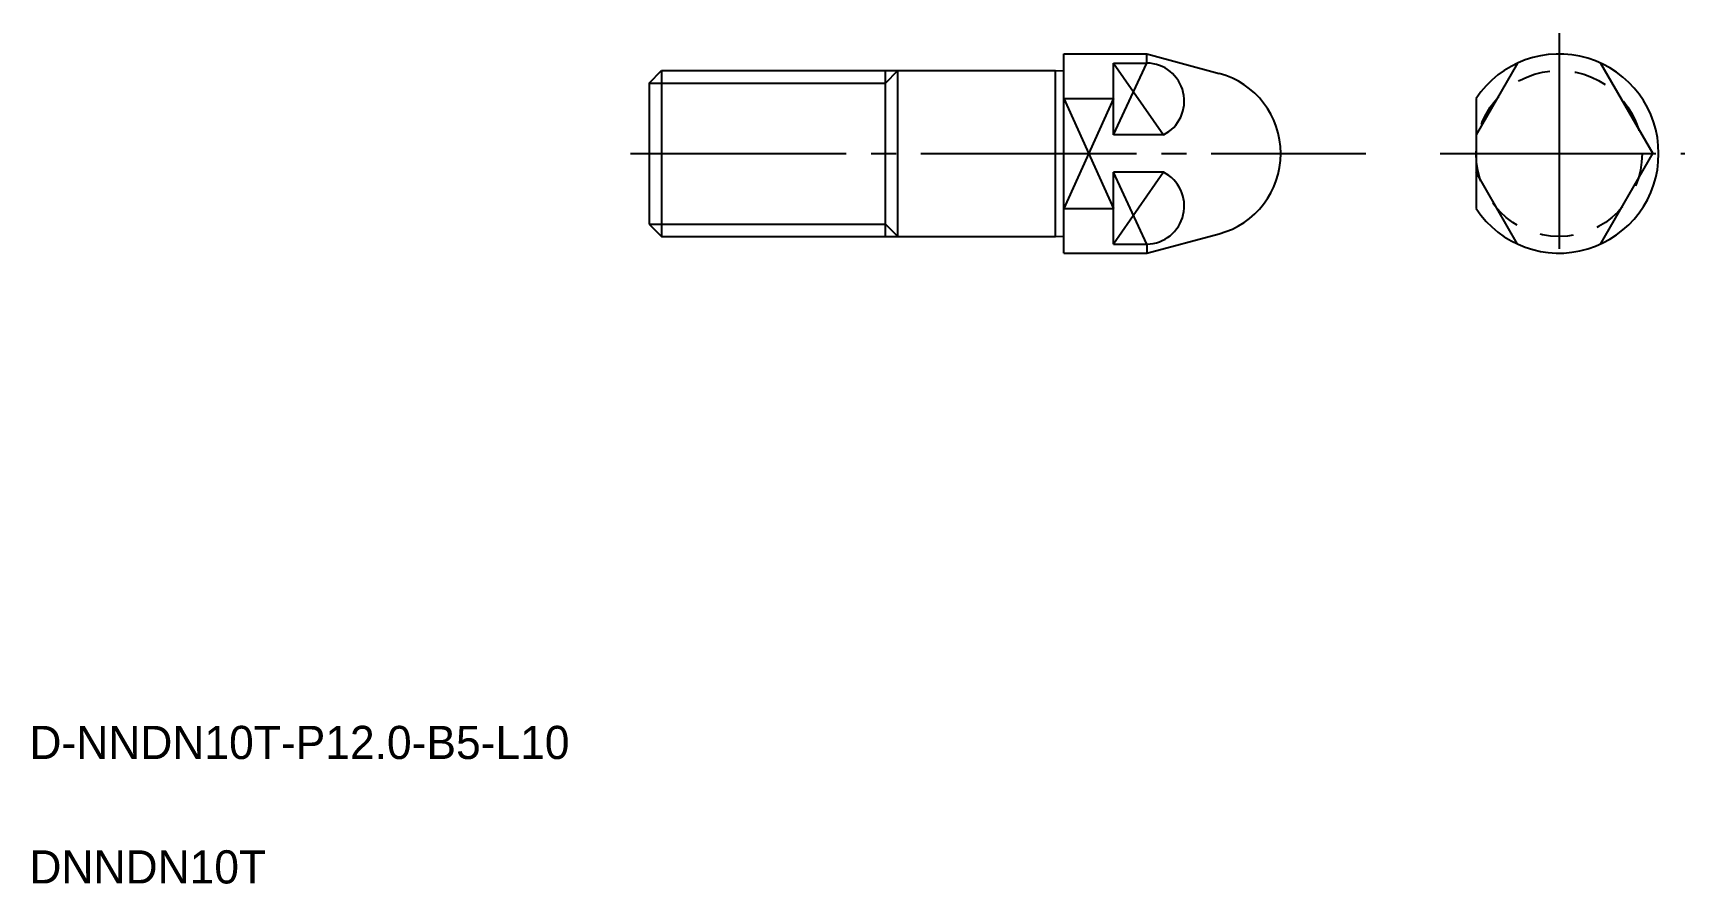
# Model space of a CAD drawing. Extents: x 5.2 to 104.8, y 5 to 56.2.
import ezdxf

# ---------------------------------------------------------------- set-up
doc = ezdxf.new("R2010")
doc.units = 0
doc.linetypes.add('CENTER', pattern=[17.5, 13, -1.5, 1.5, -1.5])
doc.linetypes.add('DASHED', pattern=[3.5, 2, -1.5])
doc.layers.get('0').update_dxf_attribs({"linetype": 'CONTINUOUS'})
doc.layers.add('CENTER', color=1, linetype='CENTER')
doc.styles.get("Standard").update_dxf_attribs({"font": 'txt', "height": 1.6})

msp = doc.modelspace()

# ---------------------------------------------------------------- linework, layer by layer
at = {"color": 7, "linetype": 'CONTINUOUS'}
for p, q in [((67.344, 54.987), (72.344, 54.987)), ((67.344, 42.987), (67.344, 54.987)), ((72.344, 54.987), (76.712, 53.816)), ((42.344, 53.237), (43.094, 53.987)), ((43.094, 53.987), (57.344, 53.987)), ((43.094, 53.987), (43.094, 43.987)), ((56.594, 43.987), (56.594, 53.987)), ((57.344, 53.987), (66.844, 53.987)), ((57.344, 43.987), (57.344, 53.987)), ((66.844, 43.987), (66.844, 53.987)), ((70.344, 54.441), (72.344, 54.441)), ((70.344, 50.111), (70.344, 54.441)), ((94.69, 54.441), (92.19, 50.111)), ((99.69, 54.441), (102.84, 48.987)), ((42.344, 53.237), (42.344, 44.737)), ((67.344, 52.303), (70.344, 52.303)), ((92.19, 52.303), (92.19, 45.67)), ((73.345, 50.111), (70.344, 50.111)), ((99.69, 43.532), (102.84, 48.987)), ((70.344, 43.532), (70.344, 47.863)), ((73.345, 47.863), (70.344, 47.863)), ((94.69, 43.532), (92.19, 47.863)), ((67.344, 45.67), (70.344, 45.67)), ((42.344, 44.737), (43.094, 43.987)), ((43.094, 43.987), (57.344, 43.987)), ((57.344, 43.987), (66.844, 43.987)), ((72.344, 42.987), (76.712, 44.157)), ((67.344, 42.987), (72.344, 42.987)), ((70.344, 43.532), (72.344, 43.532))]:
    msp.add_line(p, q, dxfattribs=at)
at = {"linetype": 'CONTINUOUS'}
for p, q in [((72.344, 54.441), (72.344, 54.987)), ((72.344, 43.532), (72.344, 42.987))]:
    msp.add_line(p, q, dxfattribs=at)
at = {"color": 3, "linetype": 'CONTINUOUS'}
for p, q in [((56.594, 53.237), (57.344, 53.987)), ((70.344, 54.441), (73.345, 50.111)), ((70.344, 50.111), (72.344, 54.441)), ((42.344, 53.237), (56.594, 53.237)), ((67.344, 52.303), (70.344, 45.67)), ((70.344, 52.303), (67.344, 45.67)), ((73.345, 47.863), (70.344, 43.532)), ((72.344, 43.532), (70.344, 47.863)), ((42.344, 44.737), (56.594, 44.737)), ((56.594, 44.737), (57.344, 43.987))]:
    msp.add_line(p, q, dxfattribs=at)
for p, q in [((66.844, 53.987), (67.344, 53.962)), ((67.344, 48.987), (67.344, 48.987)), ((67.344, 45.987), (67.344, 45.987)), ((66.844, 43.987), (67.344, 44.012))]:
    msp.add_line(p, q)
at = {"color": 3, "linetype": 'DASHED'}
msp.add_circle((97.19, 48.987), 5, dxfattribs=at)
at = {"color": 7, "linetype": 'CONTINUOUS'}
for centre, radius, start, end in [((97.19, 48.987), 6, 0, 146.44268), ((72.313, 52.153), 2.288, 296.80017, 89.23183), ((75.418, 48.987), 5, 285, 75), ((97.19, 48.987), 6, 213.55732, 0), ((72.313, 45.82), 2.288, 270.76817, 63.19983)]:
    msp.add_arc(centre, radius, start, end, dxfattribs=at)
at = {"layer": 'CENTER', "color": 1, "linetype": 'CENTER'}
for p, q in [((97.19, 56.249), (97.19, 42.071)), ((41.231, 48.987), (85.537, 48.987)), ((90.025, 48.987), (104.775, 48.987))]:
    msp.add_line(p, q, dxfattribs=at)

# ---------------------------------------------------------------- texts
at = {"color": 7, "linetype": 'CONTINUOUS'}
for s, p in [('D-NNDN10T-P12.0-B5-L10', (5, 12.5)), ('DNNDN10T', (5, 5))]:
    msp.add_text(s, height=2, dxfattribs=at).set_placement(p)

doc.saveas('drawing.dxf')
